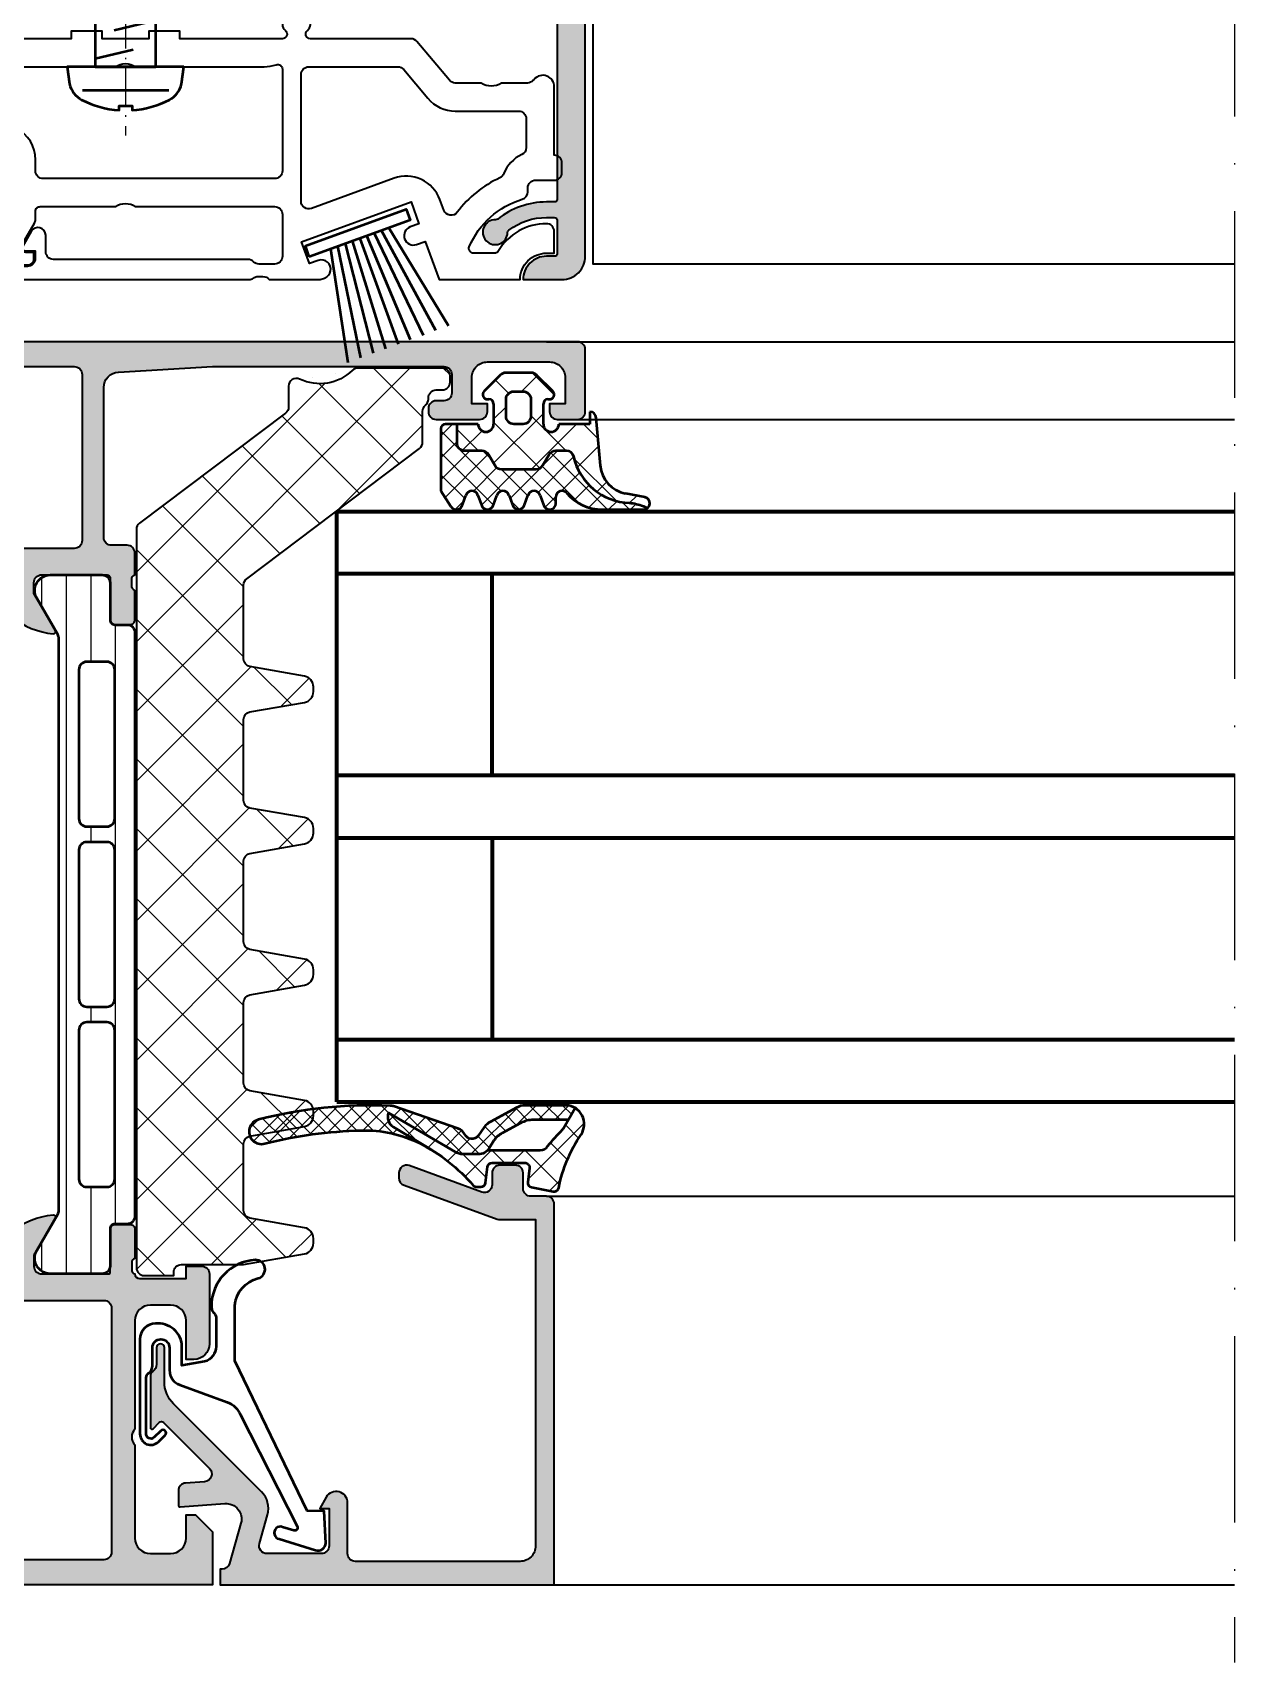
# Model space of a CAD drawing. Header units: millimetres. Extents: x -1189 to 0, y 0 to 841.
# Drawn here: x -813.4 to -736, y 97.5 to 202.4 of the extents above; entities that cross this region are included whole.
import ezdxf

# ---------------------------------------------------------------- set-up
doc = ezdxf.new("R2010")
doc.units = ezdxf.units.MM
doc.linetypes.add('ACAD_ISO10W100', pattern=[18, 12, -3, 0, -3])
for name, color, linetype, lineweight in [('S03_AL_Kontur', 255, 'Continuous', 35), ('S04_AL_Schraffur', 253, 'Continuous', 25), ('S05_EPDM_Kontur', 31, 'Continuous', 50), ('S06_EPDM_Schraffur', 43, 'Continuous', 25), ('S07_Isolation_Kontur', 91, 'Continuous', 50), ('S08_Isolation_Schraffur', 103, 'Continuous', 25), ('S13_Zubehör_Kontur', 32, 'Continuous', 50), ('S15_Glas_Kontur', 4, 'Continuous', 70), ('S18_Mittellinie', 10, 'ACAD_ISO10W100', 25), ('S27_Hilfslinie', 6, 'Continuous', 25), ('S35_Dämmung_Kontur', 3, 'Continuous', 35), ('S36_Dämmung_Schraffur', 120, 'Continuous', 25)]:
    doc.layers.add(name, color=color, linetype=linetype, lineweight=lineweight)

# ---------------------------------------------------------------- blocks, each defined once
blk = doc.blocks.new('203102_s_a')
at = {"layer": 'S13_Zubehör_Kontur'}
blk.add_lwpolyline([(-2.57, 1.18, 0.187018), (-2.41, 0.86, -0.298899), (-2.17, 0.4), (-2.17, -0.75, 1), (-1.07, -0.75), (-1.07, 0.7, -0.315574), (-0.41, 1.64), (2.64, 2.75, 0.208419), (3.51, 3.57), (7.16, 10.73, 0.662038), (6.93, 11.01), (6.21, 10.79, -1.10366), (6, 11.56), (8.33, 12.28, -0.494276), (8.99, 11.82), (8.88, 9.77), (7.8, 9.74), (3.13, 0.1), (3.13, -3.47, 0.317469), (4.63, -5.22, -0.908614), (4.45, -6.4, -0.39751), (1.63, -3.42, -0.205639), (1.74, -3.04, 0.210003), (1.93, -2.7), (1.93, -0.83, 0.339454), (1.19, 0.14), (-0.27, 0.4), (-0.27, -0.81, -0.449914), (-1.97, -2.3, -0.414169), (-2.97, -1.3), (-2.97, 4.8, -0.668562), (-1.78, 5.3), (-1.35, 4.87, -0.999816), (-1.63, 4.59), (-2.07, 5.03, 0.690217), (-2.57, 4.77)], format="xyb", close=True, dxfattribs=at)
blk = doc.blocks.new('184060_s')
at = {"layer": 'S04_AL_Schraffur'}
h = blk.add_hatch(color=256, dxfattribs=at)
h.dxf.hatch_style = 1
h.paths.add_polyline_path([(3.5, -2), (7, -2, -0.414214), (7.5, -2.5), (7.5, -4.9), (6.9, -4.9), (7.32, -5.63, 0.767327), (8.7, -5.26), (8.7, -2, -0.414214), (9.2, -1.5), (19.8, -1.5, -0.414214), (20.8, -2.5), (20.8, -23.5), (18.49, -23.5, 0.087489), (18.32, -23.53), (12.33, -25.71, 0.407165), (12.03, -26.34, 0.628624), (12.67, -26.97), (17.33, -25.27, -0.520567), (18, -25.74), (18, -26.5, 0.414214), (18.5, -27), (19.5, -27, 0.414214), (20, -26.5), (20, -25.5, -0.414214), (20.5, -25), (21.5, -25, 0.414214), (22, -24.5), (22, 0), (0.5, 0), (0.5, -1), (0.62, -1, -0.335943), (1.1, -1.36), (1.83, -3.96, -0.520567), (0.79, -5.22), (-2.09, -5.01, 0.436253), (-2.2, -5.11), (-2.2, -6.04, 0.392512), (-1.74, -6.54), (-0.51, -6.63, -0.64151), (-0.19, -7.48), (-3.15, -10.44, -0.420335), (-3.44, -10.44), (-3.83, -10.03, 0.675747), (-4, -10.1), (-4, -13.45, 0.250492), (-3.87, -13.7, -0.250492), (-3.6, -14.2), (-3.6, -15.25, 1), (-3.1, -15.25), (-3.1, -13.06, -0.198912), (-2.51, -11.64), (3.16, -5.97, 0.27133), (3.54, -4.5), (3.02, -2.64, -0.49707)])
at = {"layer": 'S03_AL_Kontur'}
blk.add_lwpolyline([(9.2, -1.5, 0.414214), (8.7, -2), (8.7, -5.26, -0.767327), (7.32, -5.63), (6.9, -4.9), (7.5, -4.9), (7.5, -2.5, 0.414214), (7, -2), (3.5, -2, 0.49707), (3.02, -2.64), (3.54, -4.5, -0.27133), (3.16, -5.97), (-2.51, -11.64, 0.198912), (-3.1, -13.06), (-3.1, -15.25, -1), (-3.6, -15.25), (-3.6, -14.2, 0.250492), (-3.87, -13.7, -0.250492), (-4, -13.45), (-4, -10.1, -0.675747), (-3.83, -10.03), (-3.44, -10.44, 0.420335), (-3.15, -10.44), (-0.19, -7.48, 0.64151), (-0.51, -6.63), (-1.74, -6.54, -0.392512), (-2.2, -6.04), (-2.2, -5.11, -0.436253), (-2.09, -5.01), (0.79, -5.22, 0.520567), (1.83, -3.96), (1.1, -1.36, 0.335943), (0.62, -1), (0.5, -1), (0.5, 0), (22, 0), (22, -24.5, -0.414214), (21.5, -25), (20.5, -25, 0.414214), (20, -25.5), (20, -26.5, -0.414214), (19.5, -27), (18.5, -27, -0.414214), (18, -26.5), (18, -25.74, 0.520567), (17.33, -25.27), (12.67, -26.97, -0.520567), (12, -26.5), (12, -26.18, -0.315299), (12.33, -25.71), (18.32, -23.53, -0.087489), (18.49, -23.5), (20.8, -23.5), (20.8, -2.5, 0.414214), (19.8, -1.5)], format="xyb", close=True, dxfattribs=at)
blk = doc.blocks.new('284321_s')
at = {"layer": 'S06_EPDM_Schraffur'}
h = blk.add_hatch(dxfattribs=at)
h.set_pattern_fill('NETZ', color=256, scale=2, angle=45, style=0)
h.set_pattern_definition([(45, (-5.9793, -9.2785), (-1.41421, 1.41421), []), (135, (-5.9793, -9.2785), (-1.41421, -1.41421), [])])
h.paths.add_polyline_path([(-0.4, -1.3), (-0.4, 0, -0.414214), (-0.1, 0.3), (0, 0.3, 0.667911), (0.21, 0.81), (-0.83, 1.85, 0.199004), (-1.18, 2), (-2.82, 2, 0.199038), (-3.17, 1.85), (-4.21, 0.81, 0.667817), (-4, 0.3), (-3.9, 0.3, -0.414214), (-3.6, 0), (-3.6, -1.3, -1), (-4.6, -1.3), (-5.98, -1.3), (-5.98, -2.5, 0.414214), (-5.48, -3), (-4.37, -3, -0.267949), (-3.94, -3.25), (-3.53, -3.95, 0.267949), (-3.1, -4.2), (-0.86, -4.2, 0.267949), (-0.43, -3.95), (-0.02, -3.25, -0.267949), (0.41, -3), (1.06, -3, -0.353497), (1.55, -3.39, 0.3416), (5.14, -6.37, -0.067527), (6.04, -6.58), (6.31, -6.72, 0.643242), (6.14, -6.01), (4.88, -5.76, -0.334543), (3.27, -3.97), (3, -0.9, 0.41421), (2.6, -0.5), (2.6, -1.3), (0.6, -1.3, -1)])
h.paths.add_polyline_path([(-1.7, -1.3), (-2.3, -1.3, -0.414225), (-2.8, -0.8), (-2.8, 0.3, -0.414235), (-2.3, 0.8), (-1.7, 0.8, -0.414235), (-1.2, 0.3), (-1.2, -0.8, -0.414225)], flags=16)
h = blk.add_hatch(dxfattribs=at)
h.set_pattern_fill('NETZ', color=256, angle=45, style=0)
h.set_pattern_definition([(45, (-7.0002, -9.3785), (-0.707107, 0.707107), []), (135, (-7.0002, -9.3785), (-0.707107, -0.707107), [])])
h.paths.add_polyline_path([(1.1, -5.74, 0.220237), (3.39, -6.8), (6.07, -6.8, 0.166917), (6.31, -6.72), (6.04, -6.58, 0.067527), (5.14, -6.37, -0.342203), (1.55, -3.38, 0.348876), (1.06, -3), (0.41, -3, 0.267949), (-0.02, -3.25), (-0.43, -3.95, -0.267949), (-0.86, -4.2), (-3.1, -4.2, -0.267949), (-3.53, -3.95), (-3.94, -3.25, 0.267949), (-4.37, -3), (-5.48, -3, -0.414214), (-5.98, -2.5), (-5.98, -1.3), (-6.7, -1.3, 0.414214), (-7, -1.6), (-7, -5.6), (-6.35, -6.6, 0.668184), (-5.61, -6.5), (-5.39, -5.9, -0.767324), (-4.61, -5.9), (-4.39, -6.5, 0.767333), (-3.61, -6.5), (-3.39, -5.9, -0.767325), (-2.61, -5.9), (-2.39, -6.5, 0.767333), (-1.61, -6.5), (-1.39, -5.9, -0.767324), (-0.61, -5.9), (-0.39, -6.5, 0.87698), (0.4, -6.4), (0.4, -6, -0.698124)])
at = {"layer": 'S05_EPDM_Kontur'}
for p, q in [((-3.17, 1.85), (-4.21, 0.81)), ((-1.18, 2), (-2.82, 2)), ((0.21, 0.81), (-0.83, 1.85)), ((-4, 0.3), (-3.9, 0.3)), ((-0.1, 0.3), (0, 0.3)), ((-3.6, 0), (-3.6, -1.3)), ((-0.4, -1.3), (-0.4, 0)), ((2.6, -0.5), (2.6, -1.3)), ((3.27, -3.97), (3, -0.9)), ((-7, -1.6), (-7, -5.6)), ((-4.6, -1.3), (-6.7, -1.3)), ((2.6, -1.3), (0.6, -1.3)), ((-7, -5.6), (-6.35, -6.6)), ((-5.61, -6.5), (-5.39, -5.9)), ((-4.61, -5.9), (-4.39, -6.5)), ((-3.61, -6.5), (-3.39, -5.9)), ((-2.61, -5.9), (-2.39, -6.5)), ((-1.61, -6.5), (-1.39, -5.9)), ((-0.61, -5.9), (-0.39, -6.5)), ((0.4, -6.4), (0.4, -6)), ((6.14, -6.01), (4.88, -5.76)), ((3.39, -6.8), (6.06, -6.8))]:
    blk.add_line(p, q, dxfattribs=at)
blk.add_lwpolyline([(-1.2, -0.8, -0.414225), (-1.7, -1.3), (-2.3, -1.3, -0.414225), (-2.8, -0.8), (-2.8, 0.3, -0.414235), (-2.3, 0.8), (-1.7, 0.8, -0.414235), (-1.2, 0.3)], format="xyb", close=True, dxfattribs=at)
blk.add_lwpolyline([(-5.98, -1.3), (-5.98, -2.5, 0.414214), (-5.48, -3), (-4.37, -3, -0.267949), (-3.94, -3.25), (-3.53, -3.95, 0.267949), (-3.1, -4.2), (-0.86, -4.2, 0.267949), (-0.43, -3.95), (-0.02, -3.25, -0.267949), (0.41, -3), (1.06, -3, -0.353497), (1.55, -3.39, 0.3416), (5.14, -6.37, -0.067527), (6.04, -6.58), (6.31, -6.72)], format="xyb", dxfattribs=at)
for centre, radius, start, end in [((-2.82, 1.5), 0.5, 90, 135.0277), ((-1.18, 1.5), 0.5, 44.9798, 90), ((-4, 0.6), 0.3, 134.9981, 270.0001), ((-3.9, 0), 0.3, 360, 90), ((-0.1, 0), 0.3, 90, 180), ((0, 0.6), 0.3, 270.0055, 44.9966), ((2.6, -0.9), 0.4, 0.0006, 89.9999), ((-6.7, -1.6), 0.3, 90, 180), ((-4.1, -1.3), 0.5, 180.0006, 0.0006), ((0.1, -1.3), 0.5, 180, 360), ((5.26, -3.8), 2, 185.0082, 258.9975), ((-5, -6), 0.4, 15.0002, 164.9998), ((-3, -6), 0.4, 15.0002, 164.9998), ((-1, -6), 0.4, 15.0002, 164.9998), ((0.8, -6), 0.4, 40.3208, 180), ((3.39, -3.8), 3, 220.3198, 270.0013), ((6.06, -6.4), 0.4, 269.9191, 78.9894), ((-6, -6.4), 0.4, 209.9997, 345.0005), ((-4, -6.4), 0.4, 194.9996, 345.0004), ((-2, -6.4), 0.4, 194.9996, 345.0004), ((0, -6.4), 0.4, 194.9997, 0.0002)]:
    blk.add_arc(centre, radius, start, end, dxfattribs=at)
blk = doc.blocks.new('345110_s')
at = {"layer": 'S04_AL_Schraffur'}
h = blk.add_hatch(color=256, dxfattribs=at)
edge = h.paths.add_edge_path(flags=16)
edge.add_arc((-27, -2.1), 0.5, 90.0003, 179.9997)
edge.add_line((-27.5, -2.1), (-27.5, -17.8))
edge.add_arc((-27, -17.8), 0.5, 180.0003, 269.9997)
edge.add_line((-27, -18.3), (-7, -18.3))
edge.add_arc((-7, -17.8), 0.5, 270.0003, 359.9997)
edge.add_line((-6.5, -17.8), (-6.5, -2.1))
edge.add_arc((-7, -2.1), 0.5, 0.0003, 89.9997)
edge.add_line((-7, -1.6), (-27, -1.6))
edge = h.paths.add_edge_path()
edge.add_arc((-29.08, -20.73), 0.279, -73.5754, 1.1629, ccw=False)
edge.add_line((-29, -21), (-29, -22.88))
edge.add_arc((-28.7, -22.88), 0.3, 180, 270)
edge.add_line((-28.7, -23.18), (-27.72, -23.18))
edge.add_arc((-27.72, -22.88), 0.3, 270, 360)
edge.add_line((-27.42, -22.88), (-27.42, -20.12))
edge.add_arc((-27.3, -20.12), 0.12, 89.9999, 180, ccw=False)
edge.add_line((-27.3, -20), (-23, -20))
edge.add_arc((-23, -20.5), 0.5, -0.0006, 90.0015, ccw=False)
edge.add_line((-22.5, -20.5), (-22.5, -21.2))
edge.add_line((-22.5, -21.2), (-23.88, -23.59))
edge.add_arc((-23.76, -23.66), 0.137, 150.0001, 274.3398)
edge.add_arc((-24.12, -18.93), 4.88, 274.3398, 343.0455)
edge.add_arc((-18.97, -20.5), 0.5, 90, 163.0455, ccw=False)
edge.add_line((-18.97, -20), (-15.04, -20))
edge.add_arc((-15.04, -20.5), 0.5, 17.2896, 90, ccw=False)
edge.add_arc((-9.86, -18.89), 4.92, 197.2896, 265.5273)
edge.add_arc((-10.24, -23.66), 0.137, 265.5273, 389.9999)
edge.add_line((-10.12, -23.59), (-11.5, -21.2))
edge.add_line((-11.5, -21.2), (-11.5, -20.5))
edge.add_arc((-11, -20.5), 0.5, 89.9985, 180.0006, ccw=False)
edge.add_line((-11, -20), (-6.7, -20))
edge.add_arc((-6.7, -20.12), 0.12, 0, 90.0001, ccw=False)
edge.add_line((-6.58, -20.12), (-6.58, -22.88))
edge.add_arc((-6.28, -22.88), 0.3, 180, 270)
edge.add_line((-6.28, -23.18), (-5.3, -23.18))
edge.add_arc((-5.3, -22.88), 0.3, 270, 360)
edge.add_line((-5, -22.88), (-5, -21))
edge.add_arc((-4.92, -20.73), 0.279, 178.8371, 253.5754, ccw=False)
edge.add_line((-5.2, -20.73), (-5.2, -20.27))
edge.add_arc((-4.92, -20.27), 0.279, 106.4199, 181.1646, ccw=False)
edge.add_arc((-4.7, -20), 0.3, 90.014, 179.9751, ccw=False)
edge.add_line((-4.7, -19.7), (-1.7, -19.7))
edge.add_line((-1.7, -19.7), (-1.7, -20.5))
edge.add_line((-1.7, -20.5), (-0.7, -20.5))
edge.add_arc((-0.7, -20), 0.5, 269.9965, 360.0026)
edge.add_line((-0.2, -20), (-0.2, -15.5))
edge.add_arc((-1.2, -15.5), 1, 0.005, 89.995)
edge.add_line((-1.2, -14.5), (-1.7, -14.5))
edge.add_line((-1.7, -14.5), (-1.7, -17))
edge.add_arc((-2.7, -17), 1, 270.005, 359.995, ccw=False)
edge.add_line((-2.7, -18), (-4, -18))
edge.add_arc((-4, -17), 1, 180.0034, 269.9966, ccw=False)
edge.add_line((-5, -17), (-5, -10))
edge.add_arc((-4.48, -9.5), 0.725, 136.3884, 223.6116, ccw=False)
edge.add_line((-5, -9), (-5, -3))
edge.add_arc((-4, -3), 1, 90.0031, 179.9973, ccw=False)
edge.add_line((-4, -2), (-2.7, -2))
edge.add_arc((-2.7, -3), 1, 0.0054, 89.995, ccw=False)
edge.add_line((-1.7, -3), (-1.7, -4.5))
edge.add_line((-1.7, -4.5), (-1.1, -4.5))
edge.add_line((-1.1, -4.5), (0, -3.4))
edge.add_line((0, -3.4), (0, 0))
edge.add_line((0, 0), (-34, 0))
edge.add_line((-34, 0), (-34, -3.4))
edge.add_line((-34, -3.4), (-32.9, -4.5))
edge.add_line((-32.9, -4.5), (-32.3, -4.5))
edge.add_line((-32.3, -4.5), (-32.3, -3))
edge.add_arc((-31.3, -3), 1, 90.0049, 179.9946, ccw=False)
edge.add_line((-31.3, -2), (-30, -2))
edge.add_arc((-30, -3), 1, 0.0027, 89.9969, ccw=False)
edge.add_line((-29, -3), (-29, -9))
edge.add_arc((-29.52, -9.5), 0.725, -43.6116, 43.6116, ccw=False)
edge.add_line((-29, -10), (-29, -17))
edge.add_arc((-30, -17), 1, 270.0034, 359.9966, ccw=False)
edge.add_line((-30, -18), (-31.3, -18))
edge.add_arc((-31.3, -17), 1, 180.005, 269.995, ccw=False)
edge.add_line((-32.3, -17), (-32.3, -14.5))
edge.add_line((-32.3, -14.5), (-32.8, -14.5))
edge.add_arc((-32.8, -15.5), 1, 90.005, 179.995)
edge.add_line((-33.8, -15.5), (-33.8, -20))
edge.add_arc((-33.3, -20), 0.5, 179.9974, 270.0035)
edge.add_line((-33.3, -20.5), (-32.3, -20.5))
edge.add_line((-32.3, -20.5), (-32.3, -19.7))
edge.add_line((-32.3, -19.7), (-29.3, -19.7))
edge.add_arc((-29.3, -20), 0.3, 0.0249, 89.986, ccw=False)
edge.add_arc((-29.08, -20.27), 0.279, -1.1646, 73.5801, ccw=False)
edge.add_line((-28.8, -20.27), (-28.8, -20.73))
at = {"layer": 'S03_AL_Kontur'}
for points in [[(-28.8, -20.73, -0.338181), (-29, -21), (-29, -22.88, 0.414214), (-28.7, -23.18), (-27.72, -23.18, 0.414214), (-27.42, -22.88), (-27.42, -20.12, -0.414214), (-27.3, -20), (-23, -20, -0.414224), (-22.5, -20.5), (-22.5, -21.2), (-23.88, -23.59, 0.60288), (-23.75, -23.8, 0.309101), (-19.45, -20.35, -0.329971), (-18.97, -20), (-15.04, -20, -0.32835), (-14.56, -20.35, 0.306865), (-10.25, -23.8, 0.603671), (-10.12, -23.59), (-11.5, -21.2), (-11.5, -20.5, -0.414224), (-11, -20), (-6.7, -20, -0.414214), (-6.58, -20.12), (-6.58, -22.88, 0.414214), (-6.28, -23.18), (-5.3, -23.18, 0.414214), (-5, -22.88), (-5, -21, -0.338181), (-5.2, -20.73), (-5.2, -20.27, -0.338212), (-5, -20, -0.414014), (-4.7, -19.7), (-1.7, -19.7), (-1.7, -20.5), (-0.7, -20.5, 0.414245), (-0.2, -20), (-0.2, -15.5, 0.414162), (-1.2, -14.5), (-1.7, -14.5), (-1.7, -17, -0.414162), (-2.7, -18), (-4, -18, -0.414179), (-5, -17), (-5, -10, -0.400089), (-5, -9), (-5, -3, -0.414184), (-4, -2), (-2.7, -2, -0.414161), (-1.7, -3), (-1.7, -4.5), (-1.1, -4.5), (0, -3.4), (0, 0), (-34, 0), (-34, -3.4), (-32.9, -4.5), (-32.3, -4.5), (-32.3, -3, -0.414161), (-31.3, -2), (-30, -2, -0.414184), (-29, -3), (-29, -9, -0.400089), (-29, -10), (-29, -17, -0.414179), (-30, -18), (-31.3, -18, -0.414162), (-32.3, -17), (-32.3, -14.5), (-32.8, -14.5, 0.414162), (-33.8, -15.5), (-33.8, -20, 0.414245), (-33.3, -20.5), (-32.3, -20.5), (-32.3, -19.7), (-29.3, -19.7, -0.414014), (-29, -20, -0.338212), (-28.8, -20.27)], [(-27, -1.6, 0.41421), (-27.5, -2.1), (-27.5, -17.8, 0.41421), (-27, -18.3), (-7, -18.3, 0.41421), (-6.5, -17.8), (-6.5, -2.1, 0.41421), (-7, -1.6)]]:
    blk.add_lwpolyline(points, format="xyb", close=True, dxfattribs=at)
blk = doc.blocks.new('472820_s')
at = {"layer": 'S04_AL_Schraffur'}
h = blk.add_hatch(color=256, dxfattribs=at)
h.dxf.hatch_style = 1
h.paths.add_polyline_path([(51, 12.6, -0.414214), (51.5, 13.1), (52.5, 13.1, 0.414214), (53, 13.6), (53, 15, -0.317837), (52.8, 15.28), (52.8, 15.72, -0.317837), (53, 16), (53, 17.9, 0.414214), (52.7, 18.2), (51.71, 18.2, 0.414214), (51.41, 17.9), (51.41, 15.2, -0.414214), (51.21, 15), (47, 15, -0.414214), (46.5, 15.5), (46.5, 16.2), (47.88, 18.59, 0.610538), (47.75, 18.8, 0.299201), (43.48, 15.35, -0.326134), (43, 15), (39, 15, -0.326134), (38.52, 15.35, 0.299201), (34.25, 18.8, 0.610538), (34.12, 18.59), (35.5, 16.2), (35.5, 15.5, -0.414214), (35, 15), (30.79, 15, -0.414214), (30.59, 15.2), (30.59, 17.9, 0.414214), (30.29, 18.2), (29.3, 18.2, 0.414214), (29, 17.9), (29, 16, -0.317837), (29.2, 15.72), (29.2, 15.28, -0.317837), (29, 15), (29, 13.6, 0.414214), (29.5, 13.1), (30.5, 13.1, -0.414214), (31, 12.6), (31, 2.94, -0.397592), (30.06, 1.95), (24, 1.6), (9.1, 1.6, -0.414214), (8.6, 2.1), (8.6, 3.3, -0.414214), (9.1, 3.8), (9.6, 3.8, 0.414214), (10.1, 4.3), (10.1, 4.5, 0.414214), (9.6, 5), (6.8, 5, 0.414214), (6.3, 4.5), (6.3, 4), (7.3, 4), (7.3, 2.3, -0.414214), (6.3, 1.3), (2.3, 1.3, -0.414214), (1.3, 2.3), (1.3, 4), (2.3, 4), (2.3, 4.5, 0.414214), (1.8, 5), (0.5, 5, 0.414214), (0, 4.5), (0, 0.5, 0.414214), (0.5, 0), (81.5, 0, 0.414214), (82, 0.5), (82, 4.5, 0.414214), (81.5, 5), (80.2, 5, 0.414214), (79.7, 4.5), (79.7, 4), (80.7, 4), (80.7, 2.3, -0.414214), (79.7, 1.3), (75.7, 1.3, -0.414214), (74.7, 2.3), (74.7, 4), (75.7, 4), (75.7, 4.5, 0.414214), (75.2, 5), (72.4, 5, 0.414214), (71.9, 4.5), (71.9, 4.3, 0.414214), (72.4, 3.8), (72.9, 3.8, -0.414214), (73.4, 3.3), (73.4, 2.1, -0.414214), (72.9, 1.6), (58, 1.6), (51.94, 1.95, -0.397592), (51, 2.94)])
h.paths.add_polyline_path([(32.4, 12.8, -0.414214), (32.9, 13.3), (49.1, 13.3, -0.414214), (49.6, 12.8), (49.6, 2.1, -0.414214), (49.1, 1.6), (32.9, 1.6, -0.414214), (32.4, 2.1)], flags=16)
at = {"layer": 'S03_AL_Kontur'}
for points in [[(51, 2.94, 0.397592), (51.94, 1.95), (58, 1.6), (72.9, 1.6, 0.414214), (73.4, 2.1), (73.4, 3.3, 0.414214), (72.9, 3.8), (72.4, 3.8, -0.414214), (71.9, 4.3), (71.9, 4.5, -0.414214), (72.4, 5), (75.2, 5, -0.414214), (75.7, 4.5), (75.7, 4), (74.7, 4), (74.7, 2.3, 0.414214), (75.7, 1.3), (79.7, 1.3, 0.414214), (80.7, 2.3), (80.7, 4), (79.7, 4), (79.7, 4.5, -0.414214), (80.2, 5), (81.5, 5, -0.414214), (82, 4.5), (82, 0.5, -0.414214), (81.5, 0), (0.5, 0, -0.414214), (0, 0.5), (0, 4.5, -0.414214), (0.5, 5), (1.8, 5, -0.414214), (2.3, 4.5), (2.3, 4), (1.3, 4), (1.3, 2.3, 0.414214), (2.3, 1.3), (6.3, 1.3, 0.414214), (7.3, 2.3), (7.3, 4), (6.3, 4), (6.3, 4.5, -0.414214), (6.8, 5), (9.6, 5, -0.414214), (10.1, 4.5), (10.1, 4.3, -0.414214), (9.6, 3.8), (9.1, 3.8, 0.414214), (8.6, 3.3), (8.6, 2.1, 0.414214), (9.1, 1.6), (24, 1.6), (30.06, 1.95, 0.397592), (31, 2.94), (31, 12.6, 0.414214), (30.5, 13.1), (29.5, 13.1, -0.414214), (29, 13.6), (29, 15, 0.317837), (29.2, 15.28), (29.2, 15.72, 0.317837), (29, 16), (29, 17.9, -0.414214), (29.3, 18.2), (30.29, 18.2, -0.414214), (30.59, 17.9), (30.59, 15.2, 0.414214), (30.79, 15), (35, 15, 0.414214), (35.5, 15.5), (35.5, 16.2), (34.12, 18.59, -0.610538), (34.25, 18.8, -0.299201), (38.52, 15.35, 0.326134), (39, 15), (43, 15, 0.326134), (43.48, 15.35, -0.299201), (47.75, 18.8, -0.610538), (47.88, 18.59), (46.5, 16.2), (46.5, 15.5, 0.414214), (47, 15), (51.21, 15, 0.414214), (51.41, 15.2), (51.41, 17.9, -0.414214), (51.71, 18.2), (52.7, 18.2, -0.414214), (53, 17.9), (53, 16, 0.317837), (52.8, 15.72), (52.8, 15.28, 0.317837), (53, 15), (53, 13.6, -0.414214), (52.5, 13.1), (51.5, 13.1, 0.414214), (51, 12.6)], [(32.4, 2.1, 0.414214), (32.9, 1.6), (49.1, 1.6, 0.414214), (49.6, 2.1), (49.6, 12.8, 0.414214), (49.1, 13.3), (32.9, 13.3, 0.414214), (32.4, 12.8)]]:
    blk.add_lwpolyline(points, format="xyb", close=True, dxfattribs=at)
blk = doc.blocks.new('278560_s')
at = {"layer": 'S08_Isolation_Schraffur'}
h = blk.add_hatch(dxfattribs=at)
h.set_pattern_fill('ANSI31', color=256, scale=0.5, angle=45)
h.paths.add_polyline_path([(4.9, 40.91, -0.131652), (4.97, 41.16), (6.31, 43.49, 0.57735), (5.44, 44.99), (2.1, 44.99, 0.414214), (1.6, 44.49), (1.6, 42.09, -0.414214), (1.3, 41.79), (0.5, 41.79, 0.414214), (0, 41.29), (0, 3.71, 0.414214), (0.5, 3.21), (1.3, 3.21, -0.414214), (1.6, 2.91), (1.6, 0.51, 0.414214), (2.1, 0.01), (5.44, 0.01, 0.57735), (6.31, 1.51), (4.97, 3.84, -0.131652), (4.9, 4.09)])
h.paths.add_polyline_path([(1.3, 27.3, -0.414214), (1.8, 27.8), (3.1, 27.8, -0.414214), (3.6, 27.3), (3.6, 17.7, -0.414214), (3.1, 17.2), (1.8, 17.2, -0.414214), (1.3, 17.7)], flags=16)
h.paths.add_polyline_path([(1.3, 29.3), (1.3, 38.9, -0.414214), (1.8, 39.4), (3.1, 39.4, -0.414214), (3.6, 38.9), (3.6, 29.3, -0.414214), (3.1, 28.8), (1.8, 28.8, -0.414214)], flags=16)
h.paths.add_polyline_path([(1.8, 16.2), (3.1, 16.2, -0.414214), (3.6, 15.7), (3.6, 6.1, -0.414214), (3.1, 5.6), (1.8, 5.6, -0.414214), (1.3, 6.1), (1.3, 15.7, -0.414214)], flags=16)
at = {"layer": 'S07_Isolation_Kontur'}
for points in [[(1.3, 3.21), (0.5, 3.21, -0.414214), (0, 3.71), (0, 41.29, -0.414214), (0.5, 41.79), (1.3, 41.79, 0.414214), (1.6, 42.09), (1.6, 44.49, -0.414214), (2.1, 44.99), (5.44, 44.99, -0.57735), (6.31, 43.49), (4.97, 41.16, 0.131652), (4.9, 40.91), (4.9, 4.09, 0.131652), (4.97, 3.84), (6.31, 1.51, -0.57735), (5.44, 0.01), (2.1, 0.01, -0.414214), (1.6, 0.51), (1.6, 2.91, 0.414214)], [(3.1, 39.4), (1.8, 39.4, 0.414214), (1.3, 38.9), (1.3, 29.3, 0.414214), (1.8, 28.8), (3.1, 28.8, 0.414214), (3.6, 29.3), (3.6, 38.9, 0.414214)], [(1.3, 17.7, 0.414214), (1.8, 17.2), (3.1, 17.2, 0.414214), (3.6, 17.7), (3.6, 27.3, 0.414214), (3.1, 27.8), (1.8, 27.8, 0.414214), (1.3, 27.3)], [(1.8, 5.6), (3.1, 5.6, 0.414214), (3.6, 6.1), (3.6, 15.7, 0.414214), (3.1, 16.2), (1.8, 16.2, 0.414214), (1.3, 15.7), (1.3, 6.1, 0.414214)]]:
    blk.add_lwpolyline(points, format="xyb", close=True, dxfattribs=at)
blk = doc.blocks.new('490140_s_kv')
at = {"extrusion": (4.53054e-16, -1.0484e-17, -1)}
blk.add_blockref('345110_s', (0, 0), dxfattribs=at)
blk.add_blockref('278560_s', (5, -65))
at = {"rotation": 180}
blk.add_blockref('278560_s', (29, -20), dxfattribs=at)
at = {"extrusion": (3.1314e-16, -3.03578e-17, -1)}
blk.add_blockref('472820_s', (-58, -80), dxfattribs=at)
blk = doc.blocks.new('490250_s')
at = {"layer": 'S04_AL_Schraffur'}
h = blk.add_hatch(color=256, dxfattribs=at)
h.dxf.hatch_style = 1
h.paths.add_polyline_path([(-22.2, 3, 0.414214), (-23.2, 2), (-23.2, -91.5, 0.414214), (-21.7, -93), (-19.2, -93, 0.414214), (-20.7, -91.5), (-21.2, -91.5, -0.414214), (-21.4, -91.3), (-21.4, -89.2, -0.414214), (-21.2, -89), (-20.7, -89, -0.170657), (-18.2, -89.88, 2.83738), (-17.5, -89.16, 0.175261), (-20.7, -88), (-21.2, -88, -0.414214), (-21.4, -87.8), (-21.4, 0.9, -0.414214), (-20.9, 1.4), (-5.9, 1.4, -0.414214), (-5.4, 0.9), (-5.4, -3.5, 0.414214), (-3.9, -5), (3.71, -5, 0.668179), (4.06, -4.15), (0.94, -1.02, 0.493145), (0.62, -1.07), (-0.72, -3.4), (-3.2, -3.4, -0.414214), (-3.7, -2.9), (-3.7, 3)])
at = {"layer": 'S03_AL_Kontur'}
blk.add_lwpolyline([(-21.4, -91.3, 0.414214), (-21.2, -91.5), (-20.7, -91.5, -0.414214), (-19.2, -93), (-21.7, -93, -0.414214), (-23.2, -91.5), (-23.2, 2, -0.414214), (-22.2, 3), (-3.7, 3), (-3.7, -2.9, 0.414214), (-3.2, -3.4), (-0.72, -3.4), (0.62, -1.07, -0.493145), (0.94, -1.02), (4.06, -4.15, -0.668179), (3.71, -5), (-3.9, -5, -0.414214), (-5.4, -3.5), (-5.4, 0.9, 0.414214), (-5.9, 1.4), (-20.9, 1.4, 0.414214), (-21.4, 0.9), (-21.4, -87.8, 0.414214), (-21.2, -88), (-20.7, -88, -0.171191), (-17.56, -89.11, 0.180885), (-17.43, -89.15, -2.435303), (-18.2, -89.97, 0.227624), (-18.28, -89.82, 0.163998), (-20.7, -89), (-21.2, -89, 0.414214), (-21.4, -89.2)], format="xyb", close=True, dxfattribs=at)
blk = doc.blocks.new('278568_s_einbau pfosten')
at = {"layer": 'S36_Dämmung_Schraffur'}
h = blk.add_hatch(dxfattribs=at)
h.set_pattern_fill('NET', color=256, angle=45)
edge = h.paths.add_edge_path()
edge.add_line((-15.6, -55.8), (-15.6, -55.9))
edge.add_arc((-16.1, -55.9), 0.5, -90, 0, ccw=False)
edge.add_line((-16.1, -56.4), (-16.5, -56.4))
edge.add_arc((-16.5, -56.9), 0.5, 90, 180)
edge.add_line((-17, -56.9), (-17, -57.3))
edge.add_arc((-16.5, -57.3), 0.5, 180, 270)
edge.add_line((-16.5, -57.8), (-11.05, -57.8))
edge.add_arc((-11.05, -57.3), 0.5, 270, 314.4153)
edge.add_arc((-8.6, -59.8), 3, 64.6231, 134.4153, ccw=False)
edge.add_arc((-7.1, -56.64), 0.5, 244.6231, 360)
edge.add_line((-6.6, -56.64), (-6.6, -55.3))
edge.add_arc((-6.1, -55.3), 0.5, 127, 180, ccw=False)
edge.add_line((-6.4, -54.9), (3, -47.82))
edge.add_arc((2.7, -47.42), 0.5, 307, 360)
edge.add_line((3.2, -47.42), (3.2, 0.1))
edge.add_arc((2.7, 0.1), 0.5, 0, 90)
edge.add_line((2.7, 0.6), (0.8, 0.6))
edge.add_line((0.8, 0.6), (0.8, 0.4))
edge.add_arc((0.3, 0.4), 0.5, -90, 0, ccw=False)
edge.add_line((0.3, -0.1), (-3.7, -0.1))
edge.add_line((-3.7, -0.1), (-7.62, -0.79))
edge.add_arc((-7.5, -1.48), 0.7, 100, 180)
edge.add_line((-8.2, -1.48), (-8.2, -1.78))
edge.add_arc((-7.5, -1.78), 0.7, 180, 260)
edge.add_line((-7.62, -2.47), (-4.11, -3.09))
edge.add_arc((-4.2, -3.58), 0.5, 0, 80, ccw=False)
edge.add_line((-3.7, -3.58), (-3.7, -7.88))
edge.add_arc((-4.2, -7.88), 0.5, 280, 360, ccw=False)
edge.add_line((-4.11, -8.37), (-7.62, -8.99))
edge.add_arc((-7.5, -9.68), 0.7, 100, 180)
edge.add_line((-8.2, -9.68), (-8.2, -9.98))
edge.add_arc((-7.5, -9.98), 0.7, 180, 260)
edge.add_line((-7.62, -10.67), (-4.11, -11.29))
edge.add_arc((-4.2, -11.78), 0.5, 0, 80, ccw=False)
edge.add_line((-3.7, -11.78), (-3.7, -16.98))
edge.add_arc((-4.2, -16.98), 0.5, -80, 0, ccw=False)
edge.add_line((-4.11, -17.47), (-7.62, -18.09))
edge.add_arc((-7.5, -18.78), 0.7, 100, 180)
edge.add_line((-8.2, -18.78), (-8.2, -19.08))
edge.add_arc((-7.5, -19.08), 0.7, 180, 260)
edge.add_line((-7.62, -19.77), (-4.11, -20.39))
edge.add_arc((-4.2, -20.88), 0.5, 0, 80, ccw=False)
edge.add_line((-3.7, -20.88), (-3.7, -26.08))
edge.add_arc((-4.2, -26.08), 0.5, 280, 360, ccw=False)
edge.add_line((-4.11, -26.57), (-7.62, -27.19))
edge.add_arc((-7.5, -27.88), 0.7, 100, 180)
edge.add_line((-8.2, -27.88), (-8.2, -28.18))
edge.add_arc((-7.5, -28.18), 0.7, 180, 260)
edge.add_line((-7.62, -28.87), (-4.11, -29.49))
edge.add_arc((-4.2, -29.98), 0.5, 0, 80, ccw=False)
edge.add_line((-3.7, -29.98), (-3.7, -35.18))
edge.add_arc((-4.2, -35.18), 0.5, -80, 0, ccw=False)
edge.add_line((-4.11, -35.67), (-7.62, -36.29))
edge.add_arc((-7.5, -36.98), 0.7, 100, 180)
edge.add_line((-8.2, -36.98), (-8.2, -37.28))
edge.add_arc((-7.5, -37.28), 0.7, 180, 260)
edge.add_line((-7.62, -37.97), (-4.11, -38.59))
edge.add_arc((-4.2, -39.08), 0.5, 0, 80, ccw=False)
edge.add_line((-3.7, -39.08), (-3.7, -43.85))
edge.add_arc((-4.2, -43.85), 0.5, -53, 0, ccw=False)
edge.add_line((-3.9, -44.25), (-15.03, -52.64))
edge.add_arc((-14.73, -53.04), 0.5, 127, 180)
edge.add_line((-15.23, -53.04), (-15.23, -55.02))
edge.add_arc((-15.73, -55.02), 0.5, -51.0698, 0, ccw=False)
edge.add_arc((-15.1, -55.8), 0.5, 128.9302, 180)
at = {"layer": 'S35_Dämmung_Kontur'}
blk.add_lwpolyline([(-15.6, -55.8), (-15.6, -55.9, -0.414214), (-16.1, -56.4), (-16.5, -56.4, 0.414214), (-17, -56.9), (-17, -57.3, 0.414214), (-16.5, -57.8), (-11.05, -57.8, 0.196262), (-10.7, -57.66, -0.314302), (-7.31, -57.09, 0.55076), (-6.6, -56.64), (-6.6, -55.3, -0.235469), (-6.4, -54.9), (3, -47.82, 0.235469), (3.2, -47.42), (3.2, 0.1, 0.414214), (2.7, 0.6), (0.8, 0.6), (0.8, 0.4, -0.414214), (0.3, -0.1), (-3.7, -0.1), (-7.62, -0.79, 0.36397), (-8.2, -1.48), (-8.2, -1.78, 0.36397), (-7.62, -2.47), (-4.11, -3.09, -0.36397), (-3.7, -3.58), (-3.7, -7.88, -0.36397), (-4.11, -8.37), (-7.62, -8.99, 0.36397), (-8.2, -9.68), (-8.2, -9.98, 0.36397), (-7.62, -10.67), (-4.11, -11.29, -0.36397), (-3.7, -11.78), (-3.7, -16.98, -0.36397), (-4.11, -17.47), (-7.62, -18.09, 0.36397), (-8.2, -18.78), (-8.2, -19.08, 0.36397), (-7.62, -19.77), (-4.11, -20.39, -0.36397), (-3.7, -20.88), (-3.7, -26.08, -0.36397), (-4.11, -26.57), (-7.62, -27.19, 0.36397), (-8.2, -27.88), (-8.2, -28.18, 0.36397), (-7.62, -28.87), (-4.11, -29.49, -0.36397), (-3.7, -29.98), (-3.7, -35.18, -0.36397), (-4.11, -35.67), (-7.62, -36.29, 0.36397), (-8.2, -36.98), (-8.2, -37.28, 0.36397), (-7.62, -37.97), (-4.11, -38.59, -0.36397), (-3.7, -39.08), (-3.7, -43.85, -0.235469), (-3.9, -44.25), (-15.03, -52.64, 0.235469), (-15.23, -53.04), (-15.23, -55.02, -0.226597), (-15.41, -55.41, 0.226597)], format="xyb", close=True, dxfattribs=at)
blk = doc.blocks.new('284834_s_4')
at = {"layer": 'S06_EPDM_Schraffur'}
h = blk.add_hatch(dxfattribs=at)
h.set_pattern_fill('NETZ', color=256, scale=1.5, angle=45)
h.set_pattern_definition([(45, (5e-14, -6e-14), (-1.06066, 1.06066), []), (135, (5e-14, -6e-14), (-1.06066, -1.06066), [])])
h.paths.add_polyline_path([(-4.29, -1.89), (-4.42, -0.86, 0.378585), (-4.72, -0.6), (-4.99, -0.6, 0.217815), (-5.21, -0.7, -0.078901), (-7.97, -3.03), (-10.36, -4.47, 0.358587), (-10.67, -5.37), (-6.38, -2.85, -0.133355), (-5.88, -2.71), (-4.9, -2.71, -0.233223), (-4.27, -2.97), (-0.91, -2.97, -0.252565), (-0.41, -3.24, 0.020035), (0.54, -4.3, -0.067343), (0.6, -4.39), (1.34, -5.69, 0.43431), (1.73, -3.98, -0.099039), (0.29, -0.54, 0.418974), (-0.07, -0.31), (-1.46, -0.58, 0.399586), (-1.7, -0.91), (-1.59, -1.81, -0.451558), (-1.89, -2.15), (-3.99, -2.15, -0.378585)])
h = blk.add_hatch(dxfattribs=at)
h.set_pattern_fill('NETZ', color=256, scale=0.75, angle=45)
h.set_pattern_definition([(45, (0, 0), (-0.53033, 0.53033), []), (135, (0, 0), (-0.53033, -0.53033), [])])
h.paths.add_polyline_path([(-10.36, -4.47), (-7.97, -3.03, -0.017178), (-8.66, -3.41, -0.122407), (-12.43, -4.24, -0.055436), (-18.64, -3.39, 1.002397), (-19.05, -4.93, 0.071628), (-10.57, -5.83, 0.073803), (-10.34, -5.79), (-6.2, -4.37, 0.194535), (-5.75, -3.97, -0.558181), (-4.9, -3.9), (-4.5, -4.45, 0.109518), (-4.11, -4.79), (-2.44, -5.7, 0.125608), (-1.87, -5.85), (0.78, -5.85, 0.123474), (1.34, -5.69), (0.9, -4.92), (-1.34, -4.92, -0.125485), (-2.16, -4.71), (-3.34, -4.07, -0.109518), (-3.89, -3.59), (-4.18, -3.09, 0.288312), (-4.9, -2.71), (-5.88, -2.71, 0.133355), (-6.38, -2.85), (-10.67, -5.37, -0.358587)])
at = {"layer": 'S05_EPDM_Kontur'}
blk.add_lwpolyline([(-1.87, -5.85, -0.125608), (-2.44, -5.7), (-4.11, -4.79, -0.109518), (-4.5, -4.45), (-4.9, -3.9, 0.558181), (-5.75, -3.97, -0.194535), (-6.2, -4.37), (-10.34, -5.79, -0.073872), (-10.57, -5.83, -0.071444), (-19.03, -4.94, -1.016104), (-18.64, -3.39, 0.055436), (-12.43, -4.24, 0.122407), (-8.66, -3.41, 0.09621), (-5.21, -0.7, -0.217815), (-4.99, -0.6), (-4.72, -0.6, -0.378585), (-4.42, -0.86), (-4.29, -1.89, 0.378585), (-3.99, -2.15), (-1.89, -2.15, 0.451558), (-1.59, -1.81), (-1.7, -0.91, -0.399586), (-1.46, -0.58), (-0.07, -0.31, -0.418974), (0.29, -0.54, 0.099039), (1.73, -3.98, -0.58939), (0.78, -5.85)], format="xyb", close=True, dxfattribs=at)
for points in [[(0.9, -4.92), (-1.34, -4.92, -0.125485), (-2.16, -4.71), (-3.34, -4.07, -0.109518), (-3.89, -3.59), (-4.18, -3.09, 0.288312), (-4.9, -2.71), (-5.88, -2.71, 0.133355), (-6.38, -2.85), (-10.67, -5.37, -0.358587), (-10.36, -4.47), (-7.97, -3.03)], [(-4.27, -2.97), (-0.91, -2.97, -0.252565), (-0.41, -3.24, 0.020035), (0.54, -4.3, -0.067343), (0.6, -4.39), (1.34, -5.69)]]:
    blk.add_lwpolyline(points, format="xyb", dxfattribs=at)
blk = doc.blocks.new('278777_s')
for points in [[(17.2, -10.8, -0.414214), (17, -10.6), (17, -9.8), (15.26, -9.8, 0.212557), (15.11, -9.87), (14.05, -11.04, 0.185339), (14, -11.18), (14, -15.39, 0.153915), (14.04, -15.5), (15.17, -17.11, 0.244698), (15.33, -17.2), (17, -17.2), (17, -15.9, -0.414214), (17.2, -15.7), (17.7, -15.7, -0.414214), (18.2, -16.2), (18.2, -17.2), (32.3, -17.2, -1), (32.3, -19), (14.65, -19, -0.267949), (14.22, -18.75), (13.9, -18.2, 0.267949), (13.64, -18.05), (12.7, -18.05, -0.414214), (12.3, -17.65), (12.3, -17.25), (12.83, -17.25, 0.57735), (13.09, -16.8), (12.27, -15.37, -0.131652), (12.2, -15.12), (12.2, -14.6, 0.414214), (11.9, -14.3), (7.05, -14.3, 0.307692), (5.75, -14.3), (-3.2, -14.3, 0.414214), (-3.7, -14.8), (-3.7, -17.5, 0.414214), (-3.2, -18), (-2.2, -18, 0.201513), (-1.84, -17.85, -0.201513), (-1.49, -17.7), (11.04, -17.7, 0.414214), (11.54, -17.2), (11.54, -16.15, -0.767327), (12.47, -15.9), (13.02, -16.85, -0.57735), (12.85, -17.15), (12.22, -17.15), (12.22, -17.65, 0.414214), (12.72, -18.15), (13.66, -18.15, -0.267949), (13.83, -18.25), (14.09, -18.7, -0.57735), (13.92, -19), (-1.54, -19, -0.162278), (-1.84, -18.9, 0.162278), (-2.14, -18.8), (-2.45, -18.8, 0.2368), (-2.85, -19), (-6.14, -19), (-6.42, -18.9, -1), (-6.01, -17.77), (-5.45, -17.97), (-4.93, -16.57), (-11.98, -14), (-12.49, -15.41), (-11.93, -15.61, -1), (-12.34, -16.74), (-12.9, -16.54), (-13.8, -19), (-19, -19, 0.414214), (-20.7, -17.3), (-21.2, -17.3), (-21.2, -15.9, -0.414214), (-20.7, -15.4, -0.263969), (-17.61, -17.15, 0.263969), (-17.35, -17.3), (-16.01, -17.3, 0.537819), (-15.73, -16.88, 0.222449), (-19.14, -13.83, -0.330978), (-19.5, -13.35), (-19.5, -13.1, 0.414214), (-20, -12.6), (-21.2, -12.6, -0.414214), (-21.7, -12.1), (-21.7, -11.5, -0.414214), (-21.2, -11), (-21.2, -6.59, -0.700208), (-19.9, -6.11), (-19.85, -6.17, 0.221695), (-19.47, -6.35), (-17.8, -6.35, 0.307692), (-16.5, -6.35), (-14.83, -6.35, 0.221695), (-14.45, -6.17), (-12.36, -3.68, -0.221695), (-11.98, -3.5), (-5.5, -3.5, 0.708812), (-5.31, -2.97, -0.227735), (-5.5, -2.58), (-5.5, 4.1, -0.414214), (-5, 4.6), (1.49, 4.6, -0.668179), (1.99, 3.39), (0.49, 1.89, -0.414214), (0.06, 1.89), (-0.7, 2.65, 0.198912), (-1.06, 2.8), (-3.7, 2.8), (-3.7, 1), (-3.2, 1), (-3.2, -1), (-3.7, -1), (-3.7, -2.58, -0.227735), (-3.89, -2.97, 0.708812), (-3.7, -3.5), (2.9, -3.5), (2.9, -3), (4.9, -3), (4.9, -3.5), (7.9, -3.5), (7.9, -3), (9.9, -3), (9.9, -3.5), (14, -3.5), (14, -3), (18.2, -3), (18.2, -4.4, -0.414214), (17.7, -4.9), (17.2, -4.9, -0.414214), (17, -4.7), (17, -4.2), (15.5, -4.2), (15.5, -8.1), (17, -8.1), (17, -7.6, -0.414214), (17.2, -7.4), (17.7, -7.4, -0.414214), (18.2, -7.9), (18.2, -10.3, -0.414214), (17.7, -10.8)], [(13.7, -5.8, 0.414214), (13.2, -5.3), (7.05, -5.3, 0.307692), (5.75, -5.3), (-2.53, -5.3, -0.085542), (-3.3, -5.17, 0.518114), (-3.7, -5.45), (-3.7, -12, 0.414214), (-3.2, -12.5), (11.7, -12.5, 0.414214), (12.2, -12), (12.2, -11.29, -0.278904), (13.43, -9.25, 0.278904), (13.7, -8.81)], [(-18.9, -8.15, 0.414214), (-19.4, -8.65), (-19.4, -10.5, 0.290225), (-19.11, -10.95, -0.190329), (-17.96, -12.18, 0.193241), (-17.7, -12.45, -0.124081), (-14.96, -14.66, 0.594422), (-14.09, -14.53), (-13.84, -13.85, -0.414214), (-10.89, -12.48), (-5.57, -14.42, 0.520567), (-4.9, -13.95), (-4.9, -5.8, 0.414214), (-5.4, -5.3), (-11.14, -5.3, 0.221695), (-11.52, -5.48), (-13.07, -7.33, -0.221695), (-14.83, -8.15)]]:
    blk.add_lwpolyline(points, format="xyb", close=True)
blk = doc.blocks.new('205462_s')
at = {"layer": 'S13_Zubehör_Kontur'}
for p, q in [((-1.52, -2.78), (-1.52, 2.78)), ((0.54, 1.95), (1.12, -0.49)), ((3.4, 1.95), (3.98, -0.49)), ((6.26, 1.95), (6.84, -0.49)), ((9.13, 1.95), (9.71, -0.49)), ((12.27, 1.95), (12.86, -0.49)), ((2.35, 0.74), (2.99, -1.95)), ((5.21, 0.74), (5.85, -1.95)), ((8.07, 0.74), (8.72, -1.95)), ((10.93, 0.74), (11.58, -1.95)), ((14.44, -0.91), (13.98, 0.71))]:
    blk.add_line(p, q, dxfattribs=at)
blk.add_lwpolyline([(0, -3.75), (0, 3.75), (-1.1, 3.61, 0.214256), (-2.12, 2.83, 0.099417), (-2.8, 0.42), (-2.51, 0.42), (-2.51, -0.42), (-2.8, -0.42, 0.099416), (-2.12, -2.83, 0.214256), (-1.1, -3.61)], format="xyb", close=True, dxfattribs=at)
blk.add_lwpolyline([(0, -1.95), (12.62, -1.95), (16, 0), (12.62, 1.95), (0, 1.95)], close=True, dxfattribs=at)
at = {"layer": 'S18_Mittellinie', "ltscale": 0.2}
blk.add_line((18.38, 0), (-4.43, 0), dxfattribs=at)
blk = doc.blocks.new('244670_s')
at = {"layer": 'S13_Zubehör_Kontur'}
for points in [[(1.45, 0.75), (0, 8)], [(0.88, 8), (1.96, 0.75)], [(2.46, 0.75), (1.74, 8)], [(2.6, 8), (2.96, 0.75)], [(3.45, 0.75), (3.45, 8)], [(4.3, 8), (3.94, 0.75)], [(4.44, 0.75), (5.16, 8)], [(6.02, 8), (4.94, 0.75)], [(5.45, 0.75), (6.9, 8)]]:
    blk.add_lwpolyline(points, dxfattribs=at)
blk.add_lwpolyline([(6.9, 0.75), (6.9, 0), (0, 0), (0, 0.75)], close=True, dxfattribs=at)
blk = doc.blocks.new('*U70')
at = {"layer": 'S15_Glas_Kontur'}
for p, q in [((0, 38), (57.8, 38)), ((0, 0), (0, 38)), ((0, 34), (57.8, 34)), ((10, 21), (10, 34)), ((57.8, 21), (0, 21)), ((0, 17), (57.8, 17)), ((10, 17), (10, 4)), ((0, 4), (57.8, 4)), ((0, 0), (57.8, 0))]:
    blk.add_line(p, q, dxfattribs=at)

msp = doc.modelspace()

# ---------------------------------------------------------------- linework, layer by layer
at = {"layer": 'S03_AL_Kontur'}
for p, q in [((-780.3, 182.48), (-736, 182.48)), ((-778.3, 177.48), (-736, 177.48)), ((-780.3, 127.48), (-736, 127.48)), ((-779.8, 102.48), (-736, 102.48))]:
    msp.add_line(p, q, dxfattribs=at)
at = {"layer": 'S03_AL_Kontur', "elevation": 0}
msp.add_lwpolyline([(-736, 187.48), (-777.3, 187.48), (-777.3, 282.48), (-736, 282.48)], dxfattribs=at)
at = {"layer": 'S18_Mittellinie'}
msp.add_line((-736, 299.48), (-736, 97.48), dxfattribs=at)

# ---------------------------------------------------------------- block references
at = {"rotation": 180}
msp.add_blockref('490140_s_kv', (-801.8, 102.48), dxfattribs=at)
at = {"color": 1}
msp.add_blockref('284321_s', (-780.1, 178.48), dxfattribs=at)
at = {"layer": 'S03_AL_Kontur', "xscale": -1}
for name, p in [('490250_s', (-801, 279.48)), ('278777_s', (-801, 205.48))]:
    msp.add_blockref(name, p, dxfattribs=at)
at = {"layer": 'S03_AL_Kontur'}
for name, p, rotation in [('205462_s', (-807.4, 200.18), 90.00000000000001), ('244670_s', (-789.34, 191.02), 199.9999999999986), ('278568_s_einbau pfosten', (-803.5, 122.98), 180)]:
    msp.add_blockref(name, p, dxfattribs=dict(at, rotation=rotation))
msp.add_blockref('*U70', (-793.8, 133.56), dxfattribs=at)
at = {"layer": 'S03_AL_Kontur', "xscale": -1, "rotation": 180}
msp.add_blockref('284834_s_4', (-779.8, 127.48), dxfattribs=at)
at = {"layer": 'S18_Mittellinie', "xscale": -1, "rotation": 180}
msp.add_blockref('203102_s_a', (-803.5, 116.98), dxfattribs=at)
at = {"layer": 'S27_Hilfslinie', "xscale": -1, "rotation": 180}
msp.add_blockref('184060_s', (-801.8, 102.48), dxfattribs=at)

doc.saveas('drawing.dxf')
